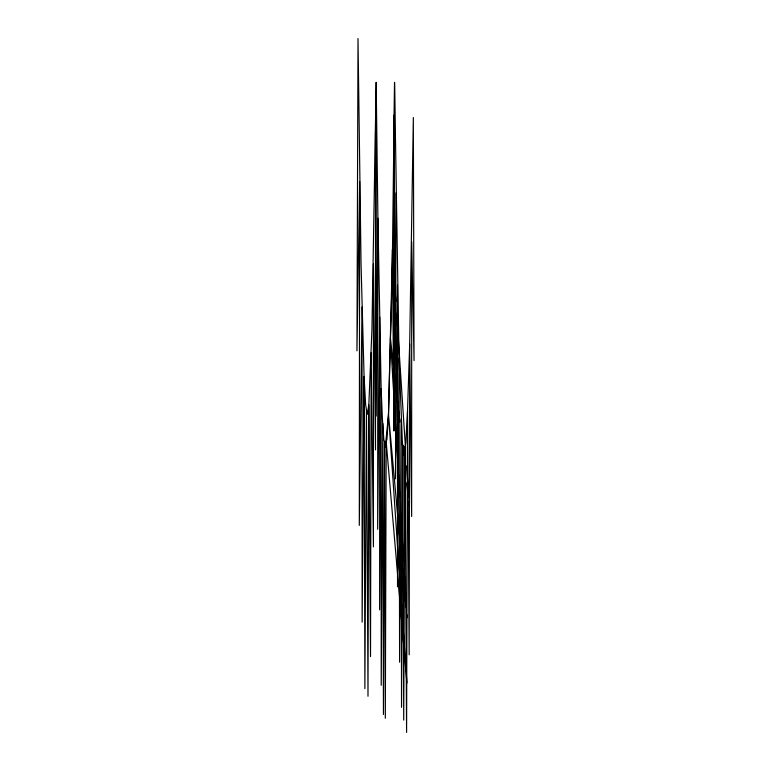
<?xml version="1.0" encoding="UTF-8"?>
<svg xmlns="http://www.w3.org/2000/svg" width="771" height="771" viewBox="0 0 771 771"><rect width="100%" height="100%" fill="white"/><g stroke="black" fill="none" stroke-linecap="round" stroke-linejoin="round"><path stroke-width="1.16" d="M376.171 82.41L376.132 416.07L377.906 218.222L376.171 82.41L371.94 329.265L368.827 404.881L367.998 696.29L366.447 409.642L364.876 688.648L364.076 376.393L361.05 264.039L358.004 38.55L356.944 350.872L359.643 181.445L359.296 525.408L362.033 307.031L362.129 622.139L364.076 376.393L365.647 404.881L367.237 414.413L368.827 404.881L370.523 656.603L371.169 352.829L373.424 546.87L373.424 264.039L375.506 449.898L375.506 131.928M394.126 115.024L393.923 430.835L392.487 249.659L394.55 82.41L399.06 358.11L402.404 442.785L404.12 453.473L405.835 442.785L407.522 410.866L409.69 344.078L413.333 117.52L414.056 360.616L411.695 241.776L411.647 516.512L409.69 344.078L409.179 654.83L407.522 410.866L406.587 732.45L404.977 448.124L402.819 445.387L401.537 707.344L401.132 418.884L399.59 662.202L399.06 358.11L397.528 586.789L397.47 285.145L395.513 478.878L395.957 192.866L393.923 430.835L394.55 82.41M392.487 249.659L388.497 414.335L386.965 439.133L386.184 441.706L385.327 718.293L384.536 441.706L383.852 439.73L382.406 419.087L381.134 388.709L377.906 218.222L377.655 529.272L379.727 317.295L379.621 609.813L381.134 388.709L381.221 685.294L382.83 423.597L383.438 714.476L384.536 441.706L385.365 446.958L388.497 414.335L390.444 338.324A824.103 7.315 -90 0 0 392.487 249.659L392.805 254.469M404.977 448.124L403.705 720.104L402.819 445.387M393.663 366.996L390.444 338.324L399.792 496.669M394.328 372.971L399.831 421.968M402.105 442.275L402.51 445.86M403.32 453.03L403.59 455.42M406.674 482.906L408.283 497.247M408.948 503.222L409.353 506.798L409.035 501.998M405.97 607.047L388.497 414.335L406.943 683.048L386.184 441.706M406.731 615.431L406.943 617.822L406.731 614.227M395.089 289.308L395.88 301.326M396.66 313.344L405.488 447.922M406.674 465.944L408.254 489.98M400.785 513.457L401.277 521.861M402.057 535.055L403.618 561.442M404.322 573.441L405.951 601.033"/></g></svg>
